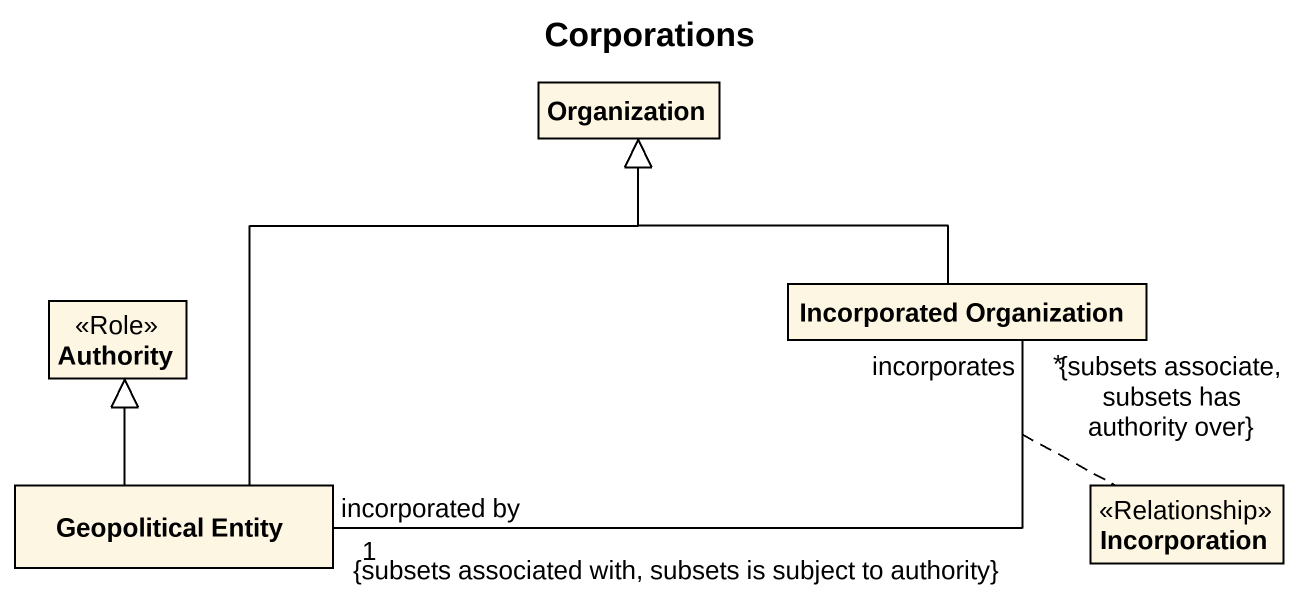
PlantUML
@startuml
title Corporations
hide circle
hide empty members
class Organization
class Authority <<Role>>
class "Incorporated Organization" as Incorporated_Organization
class "Geopolitical Entity" as Geopolitical_Entity
class Incorporation <<Relationship>>
Incorporated_Organization -left-|> Organization
Incorporated_Organization "incorporates\n*\n{subsets associate, subsets has authority over}" -left- "incorporated by\n1\n{subsets associated with, subsets is subject to authority}" Geopolitical_Entity
(Incorporated_Organization, Geopolitical_Entity) .. Incorporation
Geopolitical_Entity -up-|> Organization
Geopolitical_Entity -up-|> Authority
@enduml
